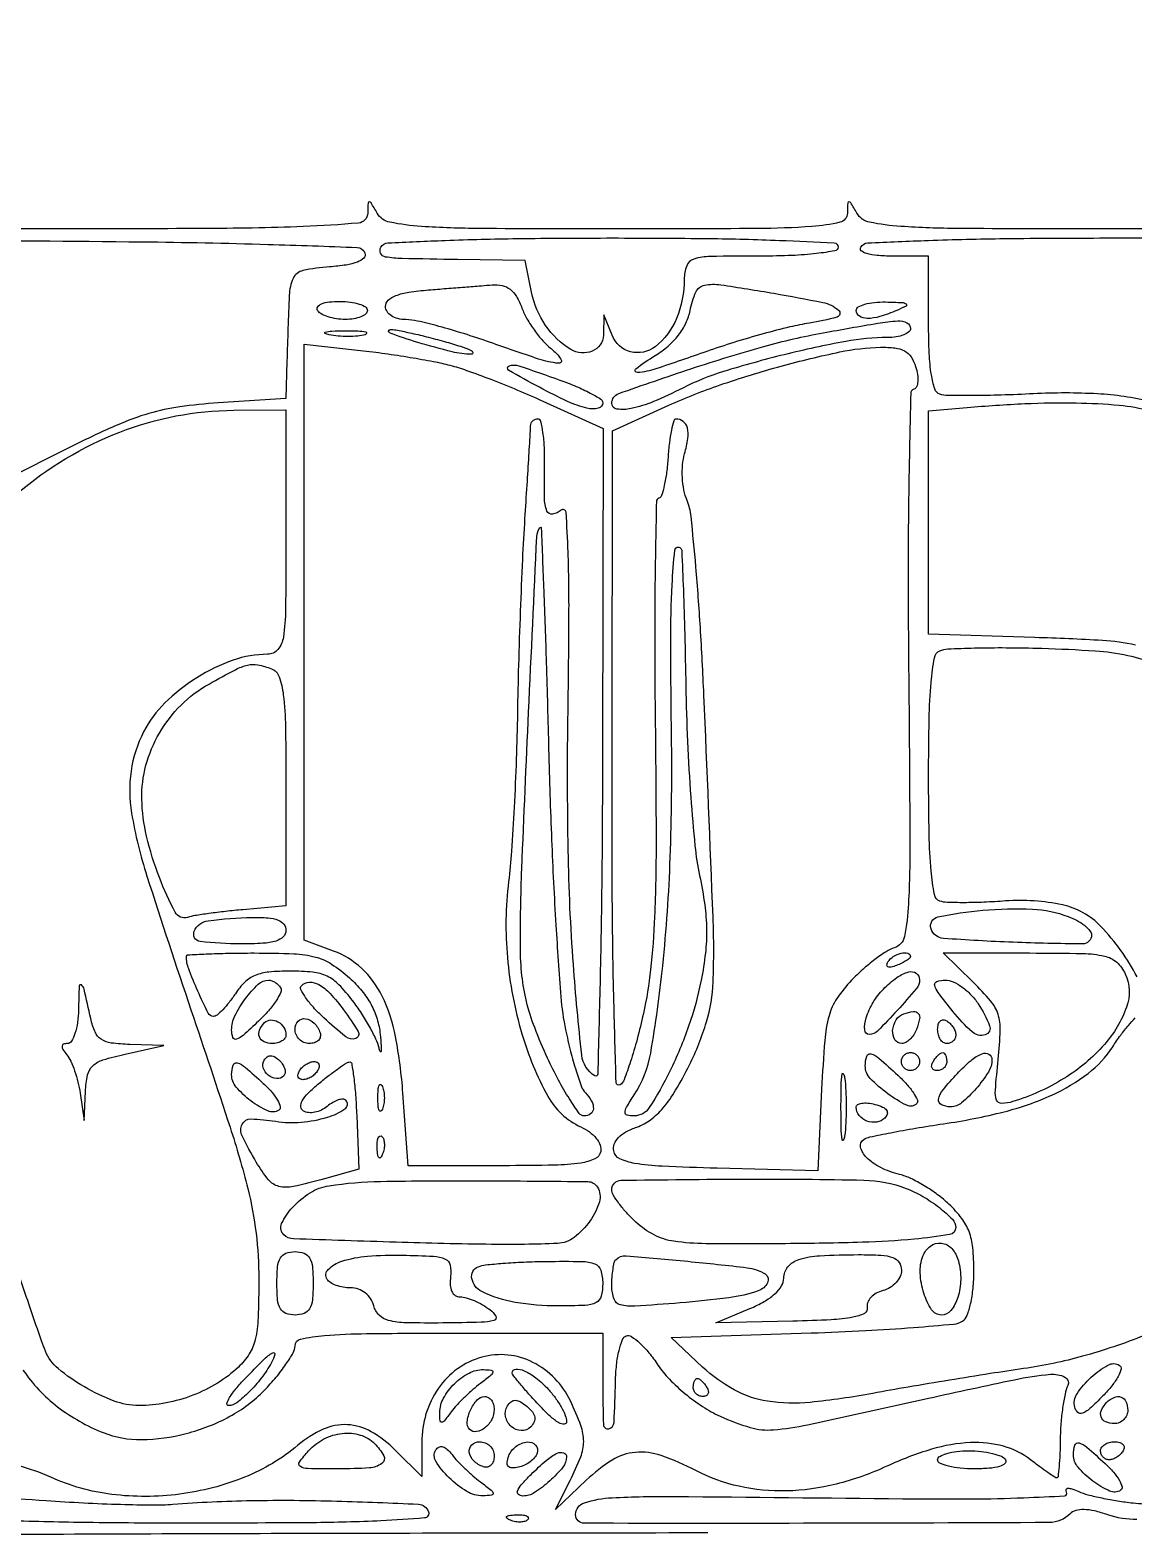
# Model space of a CAD drawing. Extents: x 24 to 1546, y 0 to 2379.
# Drawn here: x 363.7 to 485.6, y 737.5 to 903 of the extents above; entities that cross this region are included whole.
import ezdxf

# ---------------------------------------------------------------- set-up
doc = ezdxf.new("R2010")
doc.units = 0
doc.header["$MEASUREMENT"] = 0
doc.layers.get('0').update_dxf_attribs({"linetype": 'CONTINUOUS'})

msp = doc.modelspace()

# ---------------------------------------------------------------- linework, layer by layer
for points in [[(669.79548, 1002.302636, -0.00002), (669.596685, 899.530331, -0.000025), (669.388942, 796.915146, -0.198373)], [(491.443368, 881.081261, -0.00362), (481.29969, 881.005577, -0.001545), (466.272648, 881.048671, -0.01512), (459.932165, 881.278266, -0.03374), (456.484021, 881.74271, -0.213676), (455.080099, 882.75, 0.004477), (454.404826, 883.885865, 0.262137), (454.202085, 884, 0.400998), (454.065518, 883.869488, 0.006989), (454.030409, 882.75, -0.343744), (453.207264, 881.731164, -0.040144), (450.114545, 881.267489, -0.015776), (444.03709, 881.042384, -0.001368), (428.54969, 881, -0.001526), (413.368222, 881.046347, -0.014979), (406.969295, 881.277203, -0.033315), (403.488828, 881.741516, -0.214229), (402.080099, 882.75, 0.004477), (401.404826, 883.885865, 0.262137), (401.202085, 884, 0.400998), (401.065518, 883.869488, 0.006989), (401.030409, 882.75, -0.382351), (400.014671, 881.654801, -0.014052), (393.893018, 881.259273, -0.008433), (382.675051, 881.039891, -0.000672), (353, 881)], [(352.785973, 879.759623, -0.001174), (376.10417, 879.577543, -0.005015), (390.019645, 879.296615, -0.002092), (399.867785, 878.95772, -0.312238), (400.729964, 878.310583, -0.289203), (400.600577, 877.785077, -0.100488), (399.912245, 877.347717, -0.053973), (398.653131, 877.015606, -0.019544), (396.813139, 876.810583, 0.033505), (393.876672, 876.400154, 0.239795), (392.793192, 875.530138, 0.096018), (392.359116, 873.693519, 0.003393), (392.1115, 866.381507), (392, 862.263014), (384.514022, 861.782594, 0.019396), (380.262145, 861.343634, 0.035775), (376.866637, 860.608613, 0.031919), (373.364872, 859.336263, 0.012373), (368.68782, 857.151086), (360.347597, 853)], [(487.545028, 861.934384, 0.044067), (481.663026, 862.777844, 0.026473), (474.604622, 862.787833, -0.004961), (471.025982, 862.638888, -0.006825), (467.807295, 862.580862, -0.004553), (465.115041, 862.593593, -0.078485), (464.25, 862.742513, -0.236696), (463.682434, 863.317588, -0.038994), (463.306432, 864.880851, -0.029018), (463.070506, 867.230542, -0.010513), (463, 870.583333), (463, 878), (458.940983, 878, -0.019531), (457.311372, 878.063682, -0.051222), (456.16126, 878.273526, -0.106919), (455.562569, 878.597376, -0.369423), (455.5, 879, -0.247576), (456.273577, 879.455156, -0.002392), (462.981257, 879.73473, -0.006421), (471.411181, 879.937349, -0.002798), (482.608677, 880, 0.003613), (501.029504, 880.133106, 0.033628)], [(362.303279, 851.762889, -0.08412), (373.642258, 858.552547, -0.091608), (386.25, 860.963924), (392, 861), (392, 847.5, -0.002508), (391.957249, 838.976149, -0.034858), (391.712368, 835.910828, -0.135768), (391.098389, 834.533339, -0.224044), (389.967881, 834, 0.084989), (386.174558, 833.350527, 0.054994), (382.152655, 831.412593, 0.054654), (378.618695, 828.623744, 0.079973), (376.276117, 825.437003, 0.082782), (374.890289, 821.097361, 0.078302), (374.947703, 816.455004, 0.035148), (376.645888, 809.48302, 0.004413), (381.506956, 794.716156, -0.002813), (385.82169, 781.74882, -0.017186), (387.780522, 774.967932, -0.031587), (388.694022, 770.051148, -0.030145), (389, 764.980689, -0.009218), (388.920587, 760.673724, -0.047575), (388.607257, 758.312919, -0.081957), (387.941676, 756.69637, -0.066075), (386.75, 755.240926, -0.050981), (384.427731, 753.472293, -0.045313), (381.704316, 752.128252, -0.044809), (378.751076, 751.284397, -0.047226), (375.74678, 751, -0.090258), (373.009503, 751.498178, -0.041625), (369.726961, 753.056617, -0.041257), (366.834411, 755.073658, -0.124135), (365.422807, 757, -0.013463), (364.995016, 758.141839, -0.00018), (362.548768, 765.25625, -0.000515), (359.726339, 773.501965, -0.000338)], [(485.856861, 835.023588, 0.041472), (482.201468, 835.531408, 0.006137), (474.75, 835.851047), (463, 836.210655), (463, 848.54783), (463, 860.885004), (467.25, 861.267795, -0.01101), (473.640291, 861.701766, -0.015869), (479.306105, 861.781387, -0.018034), (484.045319, 861.526417, -0.043455), (487.5, 860.909655, -0.019384)], [(486.032902, 798.351506, 0.072268), (482.031805, 803.939121, 0.149125), (477.780811, 806.311466, 0.071953), (471.5, 806.747365, -0.008021), (469.110977, 806.607863, -0.010094), (466.895312, 806.558891, -0.008424), (465.045599, 806.586519, -0.075594), (464.25, 806.7335, -0.271745), (463.631941, 807.457624, -0.021331), (463.281559, 810.072397, -0.017873), (463.06111, 814.090451, -0.004767), (463, 820.5, -0.004873), (463.062125, 826.874657, -0.017563), (463.283921, 830.931839, -0.02059), (463.635563, 833.602617, -0.249521), (464.25, 834.39245, -0.094408), (465.139331, 834.602881, -0.004983), (468.070312, 834.702922, -0.007702), (471.578225, 834.733616, -0.005518), (475.5, 834.664232, -0.009279), (481.417174, 834.384247, -0.037392), (484.996034, 833.877765, -0.044367), (488.153769, 832.887065, -0.016898)], [(319.200628, 736.562078, -0.000027), (354.124278, 736.742224, -0.000689), (392.784981, 736.886244, -0.000416), (438.603755, 736.955629)], [(681.5874, 575.920734, -0.198023), (682.11066, 576.138525, -0.000014), (730.176508, 576.301627, -0.000501), (783.279498, 576.427095, -0.000302), (846.254519, 576.474781), (1010.392808, 576.5)], [(527.940893, 721.39679, 0.000034), (519.890746, 721.091255, 0.00001), (507.635762, 720.625048, 0.00001), (493.883839, 720.101334, 0.000011), (480.5, 719.591066, -0.00137)], [(486.843348, 758.735938, -0.02588), (480.011656, 756.43966, -0.032857), (473.5, 755.073394, 0.003477), (469.813446, 754.523457, 0.001909), (465.307036, 753.801518, 0.001902), (460.738589, 753.03388, 0.003041), (456.843101, 752.339651, -0.020393), (449.914979, 751.351563, -0.063728), (445.217442, 751.475605, -0.086564), (441.535291, 752.721962, -0.063384), (438.03121, 755.25371), (434.562421, 758.5), (450.03121, 759.022608, 0.004477), (456.049229, 759.279894, 0.006614), (461.323231, 759.622707, 0.003325), (465.773381, 760.000924, 0.118076), (466.75, 760.331625, 0.162823), (467.247127, 760.938368, 0.035441), (467.642908, 762.251438, 0.032469), (467.911326, 763.947155, 0.023023), (468, 765.871926, 0.024046), (467.876409, 768.440361, 0.065339), (467.467822, 770.21205, 0.074567), (466.653524, 771.681559, 0.038905), (465.25, 773.241586, 0.030994), (463.998679, 774.292182, 0.023682), (462.512049, 775.285619, 0.024183), (461.025282, 776.085116, 0.050734), (459.791018, 776.52679, -0.054688), (457.713489, 777.288755, -0.078792), (456.120512, 778.42133, -0.141683), (455.485287, 779.546406, -0.323008), (455.838633, 780.400269, -0.085551), (456.520781, 780.675015, -0.004606), (458.809206, 781.146032, -0.007088), (461.55704, 781.644929, -0.005102), (464.637191, 782.126919, 0.025287), (471.337215, 783.454301, 0.045283), (476.629368, 785.306407, 0.056311), (480.613668, 787.692857, 0.086232), (483.341053, 790.640548, -0.013697), (484.219316, 791.918939, -0.01955), (485.072507, 792.999312, -0.01589), (485.82363, 793.823063, -0.198059)], [(362.94705, 754.92405, 0.078582), (366.778567, 750.864641, 0.070773), (371.809262, 748.010137, 0.096761), (376.02571, 747.234661, 0.061486), (380.988953, 747.903009, 0.059726), (385.808995, 749.805775, 0.076335), (389.611557, 752.682531, 0.018641), (390.908873, 754.122079, 0.02288), (392.004645, 755.562162, 0.022166), (392.800788, 756.830988, 0.129732), (393, 757.585849, -0.354945), (393.616192, 758.344502, -0.030887), (396.255337, 758.729204, -0.017908), (400.89382, 758.948223, -0.002843), (410, 759), (427, 759), (427, 753.333333, 0.008435), (427.075091, 748.882539, 0.471142), (427.654776, 748.435918, 0.335442), (428.246913, 749.13982, 0.008132), (428.408676, 753.654452, -0.021859), (428.523713, 755.470413, -0.031219), (428.795882, 757.061756, -0.03192), (429.166106, 758.277388, -0.225232), (429.598582, 758.695303, -0.233344), (430.171981, 758.618427, -0.037968), (431.079871, 757.902598, -0.035099), (432.098683, 756.82436, -0.024312), (433.098582, 755.47657, 0.044571), (434.364671, 753.906912, 0.028559), (436.085782, 752.3168, 0.028049), (438.029503, 750.891637, 0.035792), (439.973321, 749.816982, 0.0375), (443.294485, 748.572505, 0.092734), (445.871898, 748.317507, 0.031641), (449.629174, 748.88377, 0.001294), (463, 751.809701, -0.002865), (472.472053, 753.851305, -0.029088), (476.452258, 754.446358, -0.137649), (478.046517, 754.150759, -0.408637), (478.380208, 753.201469, 0.058275), (478.06977, 752.26912, 0.016265), (477.805372, 750.751369, 0.016179), (477.616415, 749.001903, 0.016349), (477.541842, 747.25, -0.007551), (477.501182, 745.620445, -0.012522), (477.411749, 744.248438, -0.006143), (477.296114, 743.123357, -0.381003), (477.157729, 743, -0.147667), (476.936107, 743.066912, -0.004942), (476.169115, 743.5875, -0.008984), (475.271955, 744.23365, -0.006096), (474.272871, 745, 0.101227), (471.283198, 746.49896, 0.077095), (467.632985, 746.898777, 0.061927), (463.323677, 746.165771, 0.035179), (458.370843, 744.287292, -0.046428), (452.78963, 742.312687, -0.05615), (447.287095, 741.564849, -0.059847), (442.06, 742.071641, -0.066217), (437.289838, 743.80448, 0.036008), (433.443582, 745.470239, 0.106291), (430.601165, 745.827191, 0.118493), (428.046583, 744.972837, 0.050556), (425.180465, 742.75), (421.765715, 739.5), (423.382857, 742.70034, 0.023073), (424.559892, 745.323758, 0.092833), (424.891038, 747.041262, 0.090809), (424.58192, 748.781587, 0.021542), (423.429838, 751.506613, 0.165764), (419.28352, 755.768914, 0.187564), (413.63214, 756.334985, 0.176949), (408.842642, 752.906603, 0.150947), (407, 746.942064), (407, 743.153846), (404.076923, 746.076923, 0.066494), (401.418009, 748.109199, 0.11802), (398.785503, 748.880066, 0.119256), (396.108518, 748.372216, 0.068766), (393.318249, 746.614335, -0.079567), (387.428997, 743.07849, -0.063311), (380.246196, 741.202647, -0.062889), (372.771486, 741.177332, -0.076052), (366.024867, 743.073865, 0.044506), (362.412303, 744.339149, 0.104963)], [(486.02098, 738.408643, -0.088764), (482.783252, 738.925714, 0.025073), (481.321013, 739.354579, 0.053601), (480.155276, 739.504681, 0.073914), (479.257337, 739.390389, 0.12851), (478.613125, 739.013125, -0.197578), (476.350848, 738.069245, -0.000954), (450.811098, 737.98678, -0.000679), (424.951897, 737.987756, -0.413805), (424, 738.940983, -0.327037), (424.967155, 740.261498, -0.064538), (428.036202, 740.812384, -0.01434), (434.903346, 740.949945, -0.000561), (460.150663, 740.703208, 0.003962), (467.710975, 740.680747, 0.008664), (473.5014, 740.809783, 0.004079), (478.030595, 741.026287, 0.567731), (478.236619, 741.419939, -0.193263), (478.1883, 741.703591, -0.336545), (478.360392, 741.851039, -0.095498), (478.837711, 741.788019, -0.022974), (479.585955, 741.499843, 0.039152), (480.59522, 741.148152, 0.012616), (482.138384, 740.783882, 0.012496), (483.882049, 740.463726, 0.013692), (485.587269, 740.242153, 0.027501), (487.942018, 740.131769, 0.094865)]]:
    msp.add_lwpolyline(points, format="xyb")
for points in [[(453, 879, -0.362465), (452.651608, 878.582553, -0.015687), (450.625, 878.279412, -0.019442), (447.918912, 878.06728, -0.009838), (444.5, 878, 0.003981), (438.880255, 877.955259, 0.069419), (437.078221, 877.674537, 0.231023), (436.280546, 876.935535, 0.092634), (436, 875.434259, -0.096879), (435.156685, 871.122671, -0.131887), (432.774113, 867.979216, -0.234354), (430.08143, 867.434587, -0.236196), (428.031162, 869.25), (427.126773, 871.5), (427.063386, 869.25, -0.299293), (425.841484, 867.500903, -0.234402), (423.478056, 867.692971, -0.108839), (420.677419, 870.346346, -0.098677), (419.127485, 874.024062), (418.415151, 877.5), (410.957575, 877.615481, -0.001659), (404.825173, 877.730797, -0.03505), (403.009088, 877.8987, -0.248312), (402.459378, 878.315761, -0.252295), (402.5, 879, -0.24672), (403.266738, 879.452798, -0.00264), (409.593256, 879.733781, -0.00678), (417.546915, 879.937004, -0.002996), (428.059017, 880, -0.00283), (438.752737, 879.939476, -0.007189), (446.514754, 879.739976, -0.002701), (452.558107, 879.464967, -0.39939)], [(418.076103, 872.25, 0.040629), (418.629039, 871.070909, 0.026129), (419.446992, 869.800282, 0.026232), (420.384462, 868.633045, 0.043939), (421.301352, 867.772236, -0.077361), (422.385832, 866.608922, -0.637759), (422.112072, 866.151721, -0.054255), (419.917, 866.625481, -0.004706), (414.5, 868.483266, 0.00893), (411.655037, 869.432174, 0.010138), (408.895312, 870.237113, 0.009421), (406.530214, 870.827646, 0.05417), (405.25, 870.978908, -0.058766), (404.366897, 871.091464, -0.083542), (403.642866, 871.406896, -0.103392), (403.169414, 871.87866, -0.146314), (403, 872.445209, -0.210891), (403.296075, 873.115949, -0.093661), (404.136471, 873.634253, -0.053889), (405.57819, 874.014979, -0.017957), (407.75, 874.264961, 0.000016), (409.735398, 874.421576, 0.000015), (411.772896, 874.582429, 0.000015), (413.586863, 874.725745, 0.00005), (414.774751, 874.819752, -0.073901), (415.888781, 874.743367, -0.111821), (416.765056, 874.332214, -0.09545), (417.470573, 873.526259, -0.042885)], [(445.918087, 873.886515, -0.00868), (451.31105, 872.877574, -0.125243), (453.048967, 872.034856, -0.598946), (452.885509, 871.264853, -0.032817), (449.825182, 870.591034, 0.021464), (447.684895, 870.170458, 0.007977), (444.714272, 869.402725, 0.007888), (441.497055, 868.461429, 0.009443), (438.5, 867.470574, -0.004104), (432.87599, 865.544371, -0.060198), (430.828058, 865.126003, -0.74449), (430.664817, 865.544229, -0.028877), (432.775115, 867.004313, 0.040798), (434.216683, 868.053333, 0.050168), (435.362374, 869.258936, 0.053889), (436.180382, 870.587179, 0.06181), (436.650115, 872.000575, -0.055302), (437.293301, 874.023178, -0.24251), (438.240481, 874.783788, -0.087982), (440.037089, 874.829138, -0.004328)], [(401, 872, -0.222681), (400.820624, 871.617207, -0.076538), (400.282961, 871.29375, -0.058208), (399.49372, 871.07317, -0.039081), (398.559017, 871, -0.037634), (397.57934, 871.073842, -0.041396), (396.653525, 871.29375, -0.045439), (395.906663, 871.615492, -0.130646), (395.5, 872, -0.297719), (395.509855, 872.391769, -0.145541), (395.916013, 872.718784, -0.069343), (396.756294, 872.933656, -0.027979), (397.940983, 873, -0.031003), (399.112882, 872.927265, -0.048032), (400.101414, 872.70625, -0.061379), (400.787575, 872.384428, -0.257909)], [(459.5, 872, -0.028241), (457.629152, 871.318381, -0.073362), (456.213987, 871.10962, -0.143808), (455.34712, 871.364209, -0.255204), (455, 872, -0.271066), (455.222366, 872.380032, -0.058404), (455.954687, 872.685604, -0.045955), (457.004754, 872.884048, -0.029148), (458.25, 872.929715, -0.005351), (460.080913, 872.87051, -0.150234), (460.524829, 872.712848, -0.552992), (460.506264, 872.478284, -0.018923)], [(461, 870, -0.229131), (460.814741, 869.61696, -0.073896), (460.253241, 869.29375, -0.05629), (459.431379, 869.07308, -0.03748), (458.457842, 869, 0.046097), (453.847341, 868.574031, 0.014411), (447.055085, 867.10444, 0.01458), (440.321803, 865.233297, 0.042228), (435.842342, 863.420109, -0.018205), (432.595588, 861.920777, -0.046614), (430.126868, 861.148845, -0.088525), (428.566299, 861.096853, -0.373829), (428.002598, 861.75, -0.317236), (428.759726, 862.815371, -0.004322), (436.74188, 865.548675, -0.012129), (444.788939, 868.011597, -0.023307), (451.362227, 869.524013, -0.002236), (457.380756, 870.588586, -0.030323), (459.597247, 870.83333, -0.125349), (460.605068, 870.628983, -0.28792)], [(400.761659, 869.31292, -0.041951), (399.934218, 869.169017, -0.020826), (398.869594, 869.119272, -0.020511), (397.754739, 869.159391, -0.028254), (396.761659, 869.292739, -0.082665), (396.319562, 869.45659, -0.67161), (396.339362, 869.605813, -0.053901), (397.071102, 869.715166, -0.008901), (398.5, 869.747817, -0.009782), (399.938425, 869.726931, -0.038992), (400.814362, 869.62839, -0.417468), (400.916221, 869.476221, -0.285845)], [(409.5, 868.570128, -0.009518), (411.300191, 868.032088, -0.032066), (412.44375, 867.583836, -0.239016), (412.638133, 867.335375, -0.470527), (412.5, 867.166269, -0.062604), (410.347619, 867.423097, -0.012158), (406.567065, 868.461747, -0.015548), (403.450026, 869.506917, -0.801088), (403.5, 869.875857, -0.06871), (404.131962, 869.843061, -0.006307), (405.675, 869.527594, -0.008053), (407.512103, 869.096701, -0.006225)], [(410.118742, 865.942739, -0.021184), (411.954793, 865.377056, -0.006806), (414.628969, 864.386201, -0.006775), (417.578293, 863.201337, -0.007535), (420.39107, 861.97672), (427.044655, 858.959841), (426.975016, 822.950143, -0.002045), (426.892028, 809.175185, -0.003481), (426.695367, 797.660731, -0.000573), (426.441891, 787.598847, -0.578565), (426.120812, 787.425334, -0.230607), (424.677902, 789.706828, -0.009314), (423.754218, 799.716874, -0.014055), (423.182151, 812.341997, -0.007938), (423.162261, 827.666635, 0.002437), (423.268232, 838.586202, 0.009676), (423.170861, 845.291119, 0.008792), (422.943989, 849.696124, 0.611519), (422.407991, 849.925311, -0.132736), (421.439355, 849.481424, -0.360756), (420.832716, 849.834159, -0.084707), (420.56079, 851.306246, -0.0083), (420.571466, 854.930481, 0.015487), (420.549258, 856.873962, 0.025459), (420.396088, 858.510829, 0.023137), (420.157944, 859.745926, 0.346455), (419.83528, 860, 0.088377), (419.515757, 859.943079, 0.093876), (419.243052, 859.779688, 0.098851), (419.059154, 859.536137, 0.11024), (418.992132, 859.25, -0.012244), (418.972826, 858.698279, -0.00025), (418.806607, 855.929688, -0.000588), (418.606947, 852.694748, -0.000396), (418.371607, 849, 0.004602), (418.12337, 844.50719, 0.002239), (417.884885, 838.765625, 0.002221), (417.689975, 832.787608, 0.003206), (417.575006, 827.5, -0.005016), (417.446191, 822.42142, -0.004315), (417.21112, 817.084752, -0.004347), (416.913856, 812.245007, -0.012494), (416.594551, 808.894902, 0.052402), (416.465904, 800.488953, 0.049292), (418.069003, 792.058374, 0.053466), (420.920651, 785.184511, 0.162199), (424.579719, 781.781724, -0.051076), (425.534049, 781.223091, -0.064647), (426.273724, 780.518984, -0.076806), (426.710989, 779.768576, -0.142081), (426.775295, 779.07172, -0.242571), (426.135826, 778.258239, -0.071116), (424.563249, 777.794687, -0.031215), (421.672907, 777.556416, -0.00496), (415.986305, 777.5), (405.5, 777.5), (404.921479, 785.5, 0.028685), (404.105864, 791.76076, 0.066914), (402.61952, 796.238012, 0.090899), (400.36542, 799.29438, 0.101254), (397.25, 801.213975), (394, 802.401777), (394, 835.330055), (394, 868.258333), (400.25, 867.575105, -0.007523), (402.90811, 867.24399, -0.006237), (405.727068, 866.813766, -0.006304), (408.301106, 866.354588, -0.016843)], [(461.565308, 865.794232, -0.038295), (461.768815, 864.928116, -0.056852), (461.80045, 864.150202, -0.074234), (461.669657, 863.568404, -0.223749), (461.382696, 863.294995, 0.316746), (461.021154, 862.805665, 0.000893), (460.841048, 854.248518, 0.004549), (460.740907, 844.392474, 0.002658), (460.791153, 832.581212, -0.001058), (460.933545, 813.478448, -0.014012), (460.773638, 806.430855, -0.036369), (460.324026, 802.80623, -0.273355), (459.217221, 801.568943, 0.065483), (458.308553, 801.143256, 0.019861), (457.057426, 800.271413, 0.01952), (455.71887, 799.172586, 0.020108), (454.483785, 797.983075, 0.04421), (452.869102, 795.968355, 0.080002), (451.99485, 794.049926, 0.047545), (451.522567, 791.34588, 0.007531), (451.183887, 785.962988), (450.752341, 776.936814), (439.638142, 777.218407, -0.004666), (433.554327, 777.429377, -0.030541), (430.517154, 777.749638, -0.070487), (428.877035, 778.269348, -0.237826), (428.210915, 779.134376, -0.137532), (428.274984, 779.894294, -0.103892), (428.725195, 780.605259, -0.076619), (429.566592, 781.240011, -0.039507), (430.776778, 781.77234, 0.077228), (432.283965, 782.57544, 0.056439), (433.665498, 783.879314, 0.041957), (435.048499, 785.826048, 0.017848), (436.577835, 788.637964, 0.042852), (438.456102, 793.384744, 0.063114), (439.191993, 797.802076, 0.019661), (439.189837, 804.941559, 0.000884), (438.172849, 829.5, 0.004528), (437.783017, 836.959563, 0.006241), (437.288672, 843.650415, 0.004104), (436.759022, 849.242062, 0.073123), (436.315045, 850.990775, -0.051794), (435.967339, 852.151193, -0.034005), (435.800682, 853.537455, -0.033858), (435.823221, 854.943646, -0.048935), (436.047465, 856.165502, 0.034296), (436.405738, 857.840381, 0.097454), (436.343823, 859.027084, 0.168998), (435.883356, 859.727989, 0.1658), (435.083333, 859.998535, 0.337464), (434.840402, 859.812536, 0.016017), (434.586559, 858.749493, 0.02081), (434.364057, 857.377321, 0.012826), (434.211337, 855.748535, -0.015211), (434.049089, 854.102636, -0.02253), (433.798513, 852.674868, -0.019068), (433.504817, 851.556981, -0.239173), (433.211337, 851.251017, 0.313264), (432.924907, 850.855636, 0.000838), (432.797401, 843.812918, 0.004445), (432.736832, 835.776319, 0.002706), (432.801091, 826.279467, -0.002788), (432.887434, 813.199725, -0.010521), (432.723452, 805.008811, -0.016625), (432.28811, 799.160733, -0.027848), (431.487229, 794.297999, -0.010067), (430.799041, 791.474156, -0.014325), (430.065949, 788.997904, -0.010254), (429.363459, 786.992787, -0.166444), (428.916632, 786.448476, -0.577241), (428.477061, 786.684894, -0.001353), (428.23009, 795.631127, -0.004745), (428.056538, 806.897233, -0.001914), (428.024464, 822.279683), (428.087942, 858.701512), (434.293971, 861.515194, -0.023974), (439.973045, 863.768492, -0.015561), (446.725158, 865.847275, -0.015253), (453.183173, 867.40742, -0.045885), (457.682612, 867.926384, -0.034537), (459.277685, 867.853086, -0.097108), (460.33734, 867.515312, -0.120822), (461.055801, 866.855777, -0.070196)], [(422.25, 864.307402, -0.014011), (424.070216, 863.596847, -0.021277), (425.604688, 862.869296, -0.017069), (426.779832, 862.197345, -0.259936), (427, 861.802456, -0.351369), (426.505394, 861.185524, -0.114783), (425.255131, 861.19721, -0.049117), (423.118479, 861.943585, -0.01435), (420, 863.5, -0.008201), (416.603232, 865.391207, -0.638374), (416.645705, 865.862138, -0.168928), (417.745691, 865.872958, -0.004824)], [(422.89628, 792.5, 0.010575), (423.448102, 790.132855, 0.013596), (424.060053, 787.983438, 0.011425), (424.656234, 786.228039, 0.105036), (425.080912, 785.55, -0.063564), (425.765285, 784.634461, -0.142767), (425.962339, 783.797883, -0.22649), (425.653234, 783.229032, -0.158196), (424.947461, 783, -0.241901), (424.400492, 783.281072, -0.014306), (423.326538, 784.875318, -0.018991), (422.128537, 786.937761, -0.012643), (420.907459, 789.384061, -0.018098), (419.478401, 792.750065, -0.031187), (418.570521, 795.654613, -0.033622), (418.073769, 798.490966, -0.025775), (417.901918, 801.634061, -0.010722), (418.061632, 810.331527, -0.001643), (418.807331, 827.6264, -0.000212), (419.71502, 847.007466, -0.141758), (420.053726, 848, -0.717807), (420.202713, 847.956373, -0.00037), (420.481037, 841.009375, -0.002334), (420.756747, 833.052326, -0.001358), (421.017147, 823.5, 0.004087), (421.344769, 813.488234, 0.004914), (421.822248, 804.08125, 0.004227), (422.368835, 796.171982, 0.032618)], [(436.173768, 830.509485, 0.007044), (436.361322, 824.3628, 0.007), (436.722187, 818.210797, 0.006889), (437.186966, 812.842763, 0.026995), (437.697353, 809.55744, -0.017692), (438.259949, 806.332576, -0.030582), (438.467097, 803.619082, -0.031907), (438.338434, 800.981585, -0.021442), (437.871287, 798, -0.033819), (436.487145, 792.917843, -0.031356), (434.402305, 787.934125, -0.0273), (432.13849, 783.919877, -0.256067), (430.460101, 783, -0.059146), (429.693075, 783.091051, -0.348622), (429.460379, 783.388661, -0.133879), (429.619704, 783.956666, -0.010098), (430.477065, 785.324652, 0.102931), (432.296532, 789.948334, 0.016567), (433.623194, 799.597824, 0.017093), (434.454393, 811.570189, 0.012216), (434.598122, 825, -0.002991), (434.517518, 835.404964, -0.012407), (434.66229, 841.684914, -0.016048), (434.969909, 845.524107, -0.628395), (435.591626, 845.741708, -0.188328), (435.732222, 845.42095, -0.000652), (435.901897, 841.127975, -0.00336), (436.055694, 836.243913, -0.002086)], [(390.418213, 832.393011, -0.222128), (391.252573, 831.52777, -0.053201), (391.707239, 829.529957, -0.02538), (391.944136, 825.984651, -0.003993), (392, 818.989525), (392, 806.193027), (387.25, 805.781117, 0.005981), (385.330822, 805.591537, 0.006743), (383.492203, 805.362541, 0.006219), (381.935043, 805.127462, 0.036124), (381.127714, 804.934604, -0.363347), (379.763092, 805.496054, -0.028683), (378.018424, 809.339799, -0.034059), (376.602093, 813.907914, -0.052764), (376.079058, 818, -0.07137), (376.533159, 821.740761, -0.066317), (378.022361, 825.305305, -0.065619), (380.411324, 828.388335, -0.067198), (383.5, 830.71848, -0.006958), (386.407634, 832.300181, -0.061782), (387.769603, 832.81421, -0.109774), (388.897629, 832.835428, -0.04166)], [(392, 803.5, -0.200296), (391.704941, 802.79299, -0.122766), (390.916667, 802.325, -0.058865), (389.460489, 802.069243, -0.014068), (387, 802, -0.030679), (382.515279, 802.275429, -0.499337), (381.868768, 803.39966, -0.266227), (383.415235, 804.565715, -0.026163), (388.25, 804.921053, -0.021808), (390.016115, 804.881203, -0.07415), (391.138158, 804.637119, -0.135856), (391.764467, 804.178272, -0.168686)], [(478.4349, 805.024751, -0.033852), (479.416779, 804.573252, -0.043259), (480.246502, 804.023524, -0.049327), (480.825768, 803.461623, -0.177334), (481, 802.985818, -0.41576), (480.017286, 802.008277, -0.008434), (472.327866, 802.178602, -0.008775), (464.634589, 802.614231, -0.303032), (463.271415, 803.677857, -0.448934), (464.029681, 804.9894, -0.028526), (468.975717, 805.714819, -0.032907), (474.476043, 805.84026, -0.080255)], [(399.018953, 798.25, -0.037241), (400.384329, 796.821222, -0.04786), (401.398884, 795.314497, -0.050476), (402.068899, 793.712384, -0.049688), (402.408789, 792, -0.005956), (402.515281, 790.746274, -0.039041), (402.511992, 790.115625, -0.766305), (402.423287, 790.099499, -0.053729), (402.283613, 790.5, 0.052988), (401.940924, 791.487302, 0.017087), (401.2328, 792.867188, 0.016826), (400.334633, 794.358945, 0.018103), (399.358662, 795.75, 0.031256), (397.853312, 797.499612, 0.089453), (396.551939, 798.427453, 0.084509), (394.965096, 798.870608, 0.025934), (392.472162, 799, 0.023037), (390.106138, 798.890928, 0.074864), (388.585564, 798.516267, 0.095944), (387.454338, 797.771343, 0.054333), (386.408043, 796.5, -0.02046), (385.723204, 795.542651, -0.027094), (385.019931, 794.734375, -0.026598), (384.384173, 794.145192, -0.175316), (383.982815, 794, -0.284471), (383.410376, 794.354361, -0.010128), (382.254677, 796.796897, -0.016474), (381.25287, 799.242816, -0.089184), (381, 800.649223, -0.398082), (381.134484, 800.791371, -0.002139), (383.198491, 800.896959, -0.007316), (385.614451, 800.974787, -0.004393), (388.484223, 801, -0.010164), (392.875317, 800.910728, -0.053724), (395.252994, 800.556242, -0.080206), (397.042056, 799.76712, -0.039559)], [(461, 800.606989, -0.2252), (460.911231, 800.419896, -0.029412), (460.544118, 800.154486, -0.029555), (460.042538, 799.875192, -0.020646), (459.448062, 799.618443, -0.036408), (458.868281, 799.443138, -0.155351), (458.512472, 799.474315, -0.32948), (458.393111, 799.674071, -0.1144), (458.507079, 800.011454, -0.115814), (459.098109, 800.603931, -0.080554), (459.973761, 800.969265, -0.115534), (460.708846, 800.972535, -0.349578)], [(484.733312, 798.685971, -0.196755), (484.87611, 795.024349, -0.093323), (482.423559, 790.892457, -0.074745), (477.956221, 787.131188, -0.062989), (472.317509, 784.580724, -0.065555), (471.068528, 784.368846, -0.328451), (470.516575, 784.744501, -0.104752), (470.374524, 785.832956, -0.005969), (470.683465, 789.222013, 0.016403), (470.911692, 792.475073, 0.087559), (470.668738, 794.231745, 0.098171), (469.849589, 795.703714, 0.023291), (467.926118, 797.767974), (464.620324, 801), (474.149647, 801, -0.004732), (480.036769, 800.944287, -0.049121), (482.439717, 800.661631, -0.128392), (483.776432, 799.981549, -0.104691)], [(391.405425, 797.153025, -0.254748), (391.432675, 796.655267, -0.035163), (390.904314, 795.720565, -0.033246), (390.062113, 794.61559, -0.022276), (388.964442, 793.465934, -0.008097), (387.27477, 791.898802, -0.103311), (386.530875, 791.467223, -0.408203), (386.142047, 791.657599, -0.0853), (386, 792.484168, -0.114155), (386.364288, 794.058962, -0.046054), (387.518348, 795.955319, -0.045), (388.933644, 797.541015, -0.190293), (390.095971, 798, -0.090667), (390.435261, 797.937965, -0.053163), (390.804846, 797.751201, -0.050846), (391.146893, 797.477005, -0.060042)], [(462, 798.045455, -0.176032), (461.635845, 797.043165, -0.011325), (459.55344, 794.667152, -0.01065), (457.359119, 792.374958, -0.199045), (456.454545, 792, -0.399761), (455.93627, 792.493188, -0.087566), (456.105174, 793.836394, -0.059675), (456.865493, 795.543611, -0.06188), (458, 797, -0.037581), (459.503339, 798.292873, -0.095161), (460.79861, 798.91122, -0.220348), (461.627451, 798.762006, -0.244428)], [(468.478088, 795.393098, -0.051812), (469.735809, 792.956513, -0.435627), (469.256766, 791.961505, -0.264613), (467.797339, 792.283175, -0.040777), (465.685225, 794.527857, -0.006647), (464.060378, 796.62068, -0.102542), (463.671962, 797.440371, -0.394773), (463.906661, 797.856202, -0.076391), (464.842358, 798, -0.107046), (465.703992, 797.813393, -0.048914), (466.705498, 797.234223, -0.045353), (467.681875, 796.390399, -0.046887)], [(369.078947, 794.75, -0.028308), (368.96716, 793.313252, -0.043976), (368.693473, 792.101562, -0.054332), (368.315401, 791.251754, -0.266997), (367.877555, 791, 0.086694), (367.436711, 790.922984, 0.296839), (367.269401, 790.701882, 0.162115), (367.364627, 790.330132, 0.029732), (367.78907, 789.75, -0.066271), (368.216977, 789.065564, -0.023215), (368.648158, 787.985937, -0.022578), (369.017725, 786.740239, -0.024522), (369.261683, 785.5), (369.700336, 782.5), (369.850168, 785.691151, -0.041007), (370.087648, 787.523506, -0.152314), (370.652519, 788.525914, -0.115318), (371.785383, 789.183168, -0.018948), (374.25, 789.834059), (378.5, 790.785816), (374.769052, 790.892908, -0.02455), (372.702635, 791.05397, -0.114393), (371.589319, 791.466265, -0.14534), (370.91195, 792.271003, -0.048521), (370.431581, 793.75, 0.002491), (369.695266, 797.011134, 0.178649), (369.397038, 797.46572, 0.601707), (369.15933, 797.351852, 0.004918)], [(398.372186, 794.703314, -0.02518), (399.969908, 792.322106, -0.463793), (399.711822, 791.563436, -0.268505), (398.610268, 791.730224, -0.019116), (396.172342, 793.839009, -0.020479), (395.03036, 794.996891, -0.033396), (394.17309, 796.077256, -0.036639), (393.652329, 796.964523, -0.321128), (393.722594, 797.389261, -0.18953), (394.597967, 797.770539, -0.140924), (395.630943, 797.513547, -0.076589), (396.871142, 796.517355, -0.024973)], [(461.654923, 792.543128, -0.054099), (461.351788, 791.952958, -0.05711), (460.933745, 791.453294, -0.063811), (460.469674, 791.113108, -0.126954), (460.031385, 791, -0.26035), (459.280562, 791.419379, -0.155887), (459.028139, 792.438817, -0.123561), (459.402402, 793.597483, -0.168946), (460.25, 794.279762, -0.050934), (461.311892, 794.541025, -0.263363), (461.853696, 794.327402, -0.225893), (462.001093, 793.714131, -0.039508)], [(392, 791.940983, -0.156819), (391.8846, 791.582093, -0.097386), (391.559375, 791.276414, -0.079459), (391.073598, 791.070066, -0.06085), (390.5, 791, -0.103624), (389.575357, 791.193711, -0.202875), (389.067517, 791.730754, -0.1934), (389.086489, 792.491235, -0.094876), (389.63948, 793.306147, -0.191124), (390.316568, 793.598585, -0.139481), (391.119339, 793.396031, -0.123736), (391.764316, 792.769921, -0.139398)], [(395.770833, 792.1875, -0.134046), (395.795817, 791.735738, -0.144529), (395.585286, 791.348828, -0.119977), (395.158616, 791.089234, -0.077096), (394.583333, 791, -0.099038), (393.979073, 791.120875, -0.097945), (393.465104, 791.465104, -0.097945), (393.120875, 791.979073, -0.099038), (393, 792.583333, -0.190724), (393.346973, 793.459866, -0.244413), (394.153639, 793.742973, -0.165501), (395.122932, 793.250696, -0.113253)], [(466, 791.940983, -0.105429), (465.923444, 791.581949, -0.099231), (465.70625, 791.276414, -0.096318), (465.381732, 791.071618, -0.092995), (465, 791, -0.153634), (464.618621, 791.120018, -0.097988), (464.29375, 791.457961, -0.080552), (464.074545, 791.962904, -0.062283), (464, 792.559017, -0.066118), (464.073267, 793.110654, -0.138808), (464.29375, 793.478525, -0.191142), (464.620352, 793.607943, -0.139169), (465, 793.5, -0.06081), (465.382515, 793.193797, -0.051032), (465.70625, 792.7871, -0.053229), (465.926698, 792.346558, -0.089642)], [(391.749864, 787.416531, -0.222509), (390.958406, 787.129854, -0.14837), (390.049532, 787.498109, -0.146836), (389.492512, 788.312904, -0.218805), (389.596556, 789.156231, -0.094625), (389.940704, 789.531428, -0.169261), (390.335356, 789.655459, -0.136091), (390.785686, 789.515485, -0.053431), (391.296201, 789.103799, -0.055675), (391.659942, 788.648583, -0.075207), (391.871032, 788.166597, -0.09457), (391.903147, 787.733892, -0.169316)], [(459.605215, 787.49007, -0.0226), (460.59803, 786.482849, -0.036685), (461.334174, 785.533683, -0.042499), (461.76223, 784.752699, -0.309838), (461.687945, 784.354612, -0.321285), (460.591293, 784.173511, -0.043619), (458.483014, 785.452386, -0.043826), (456.552753, 787.145473, -0.193141), (456, 788.523053, -0.073842), (456.159863, 789.599609, -0.409597), (456.624576, 789.852552, -0.109684), (457.509911, 789.371711, -0.007843)], [(462, 789, -0.099038), (461.923658, 788.618362, -0.097945), (461.70625, 788.29375, -0.097945), (461.381638, 788.076342, -0.099038), (461, 788, -0.099038), (460.618362, 788.076342, -0.097945), (460.29375, 788.29375, -0.097945), (460.076342, 788.618362, -0.099038), (460, 789, -0.099038), (460.076342, 789.381638, -0.097945), (460.29375, 789.70625, -0.097945), (460.618362, 789.923658, -0.099038), (461, 790, -0.099038), (461.381638, 789.923658, -0.097945), (461.70625, 789.70625, -0.097945), (461.923658, 789.381638, -0.099038)], [(465, 789, -0.105053), (464.918938, 788.618444, -0.099167), (464.688914, 788.29375, -0.09642), (464.345238, 788.076123, -0.093332), (463.940983, 788, -0.108972), (463.586039, 788.078288, -0.182303), (463.3746, 788.29375, -0.161196), (463.343488, 788.6179, -0.082592), (463.5, 789, -0.029505), (463.768994, 789.382774, -0.035638), (464.066025, 789.70625, -0.038439), (464.34829, 789.934461, -0.151918), (464.559017, 790, -0.210953), (464.727648, 789.92554, -0.081139), (464.870461, 789.70625, -0.061769), (464.967655, 789.382849, -0.042167)], [(470, 789.222506, -0.141143), (469.602178, 787.841292, -0.039158), (468.24349, 786.013163, -0.038158), (466.642126, 784.438164, -0.17702), (465.443296, 784, -0.110643), (464.40762, 784.232022, -0.344152), (464.106213, 784.829662, -0.122244), (464.603357, 785.888168, -0.017957), (466.174314, 787.685549, -0.027224), (467.687635, 789.13016, -0.081612), (468.906254, 789.868736, -0.227277), (469.65016, 789.820351, -0.271083)], [(389.497877, 786.589547, -0.026925), (390.431455, 785.625901, -0.047652), (391.074389, 784.726236, -0.068303), (391.366252, 784.013882, -0.328529), (391.212367, 783.63125, -0.249528), (389.993943, 783.552547, -0.055286), (388.134073, 784.654867, -0.054795), (386.504486, 786.188167, -0.178447), (386, 787.556704, -0.074616), (386.157893, 788.608847, -0.405991), (386.615893, 788.859983, -0.111572), (387.484004, 788.39473, -0.008301)], [(399.813676, 783.053701), (400.048508, 777.107402), (396.274254, 776.059278, -0.013276), (392.802159, 775.193656, -0.114798), (391.218026, 775.210793, -0.165388), (390.072612, 775.940485, -0.035565), (388.715608, 777.904292, -0.020887), (387.168173, 780.792921, -0.227786), (387.165478, 782.076222, -0.2972), (388.131488, 782.664766, -0.032008), (390.866745, 782.405318, 0.061276), (393.666558, 782.304021, 0.05121), (396.590246, 782.86196, 0.075936), (398.518863, 783.775761, 0.471433), (398.609812, 784.723521, 0.208597), (398.287667, 784.849992, 0.069761), (397.778411, 784.759168, 0.055283), (397.175908, 784.485585, 0.039027), (396.567971, 784.056411, -0.062123), (395.916017, 783.639781, -0.062787), (395.184008, 783.397897, -0.069014), (394.48606, 783.358824, -0.118472), (393.935413, 783.539917, -0.239799), (393.648407, 784.011721, -0.147512), (393.791588, 784.660818, -0.07117), (394.445655, 785.517427, -0.02275), (395.641608, 786.590044, -0.007889), (396.775859, 787.488316, -0.011049), (397.818803, 788.251842, -0.00758), (398.707495, 788.852916, -0.128946), (399.039422, 788.964037, -0.386664), (399.262474, 788.786835, -0.00782), (399.489371, 787.24271, -0.014179), (399.684845, 785.331106, -0.008519)], [(395.5, 788, -0.064269), (395.189439, 787.617474, -0.051777), (394.769763, 787.29375, -0.053414), (394.310186, 787.073533, -0.085235), (393.881966, 787, -0.117858), (393.550471, 787.079239, -0.186277), (393.357263, 787.29375, -0.154201), (393.338175, 787.617617, -0.076764), (393.5, 788, -0.064269), (393.810561, 788.382526, -0.051777), (394.230237, 788.70625, -0.053414), (394.689814, 788.926467, -0.085235), (395.118034, 789, -0.117858), (395.449529, 788.920761, -0.186277), (395.642737, 788.70625, -0.154201), (395.661825, 788.382383, -0.076764)], [(402.662281, 783.75, -0.174857), (402.474999, 783.540618, -0.447206), (402.306058, 783.601562, -0.078554), (402.189089, 784.10856, -0.017491), (402.157895, 785, -0.017491), (402.189089, 785.89144, -0.078554), (402.306058, 786.398438, -0.447206), (402.474999, 786.459382, -0.174857), (402.662281, 786.25, -0.057986), (402.818615, 785.679992, -0.037979), (402.87034, 785, -0.037979), (402.818615, 784.320008, -0.057986)], [(453.723396, 780.75, -0.108536), (453.576315, 780.333801, -0.707215), (453.43855, 780.364062, -0.025693), (453.344207, 781.670434, -0.005179), (453.320074, 784, -0.005179), (453.344207, 786.329566, -0.025693), (453.43855, 787.635938, -0.707215), (453.576315, 787.666199, -0.108536), (453.723396, 787.25, -0.019375), (453.849065, 785.770235, -0.011494), (453.889766, 784, -0.011494), (453.849065, 782.229765, -0.019375)], [(458.153219, 782.753219, -0.16292), (457.265347, 782.310671, -0.127282), (456.188446, 782.433762, -0.130195), (455.323678, 783.058918, -0.173181), (455, 783.965397, -0.26492), (455.160176, 784.246491, -0.097147), (455.606913, 784.405136, -0.064051), (456.274254, 784.418229, -0.036884), (457.066087, 784.272467, -0.038927), (457.910065, 783.979991, -0.13539), (458.354547, 783.62015, -0.231639), (458.423687, 783.207103, -0.12464)], [(402.683114, 778.8125, -0.054073), (402.461564, 778.395823, -0.470617), (402.279315, 778.37858, -0.168741), (402.137993, 778.670344, -0.018894), (402.078947, 779.416667, -0.028489), (402.089945, 780.112848, -0.077125), (402.200665, 780.592839, -0.208169), (402.385309, 780.77538, -0.296942), (402.604167, 780.729167, -0.126455), (402.797407, 780.402231, -0.060344), (402.876576, 779.916927, -0.05415), (402.839148, 779.359369, -0.051402)], [(426.413187, 775.140466, -0.216169), (426.622934, 773.508029, -0.079729), (425.574301, 771.376089, -0.075786), (423.834931, 769.573405, -0.153569), (422, 768.909356, -0.013832), (414.725521, 768.801597, -0.004713), (404.163386, 769.036904, -0.000991), (392.81851, 769.419154, -0.184753), (391.759271, 769.868303, -0.317218), (391.523453, 771.094433, -0.080486), (392.707545, 772.882279, -0.066995), (394.681446, 774.516085, -0.102117), (396.760918, 775.284799, -0.033257), (402.462255, 775.765235, -0.005612), (413.406549, 775.834795, -0.001457), (425.347933, 775.741874, -0.257081)], [(460.510211, 774.996118, -0.04186), (462.366153, 774.106469, -0.03392), (464.190906, 772.862158, -0.031383), (465.63288, 771.574207, -0.197254), (466, 770.679837, -0.368377), (465.323029, 769.885671, -0.015941), (461.411621, 769.385796, -0.016737), (455.68703, 769.031796, -0.005406), (447.191918, 768.8833, -0.003124), (438.387556, 768.87961, -0.034263), (434.8638, 769.142011, -0.083952), (432.682762, 769.841479, -0.067491), (430.664351, 771.260104, -0.021096), (429.644328, 772.288725, -0.025628), (428.782653, 773.337506, -0.025569), (428.161522, 774.274477, -0.134368), (428, 774.864671, -0.409882), (429.008751, 775.888474, -0.002692), (442.831341, 776.01878, -0.006383), (455.843371, 775.905285, -0.085667)], [(466.289749, 767, -0.066626), (466.544684, 764.93311, -0.073739), (466.228989, 762.94587, -0.093294), (465.459976, 761.506912, -0.227282), (464.402421, 761, -0.254582), (463.330943, 761.583368, -0.067404), (462.473453, 763.409316, -0.062358), (462.068692, 765.635083, -0.105827), (462.360768, 767.497764, -0.140302), (463.205531, 768.620158, -0.195651), (464.40649, 768.940155, -0.179368), (465.569483, 768.333239, -0.120346)], [(395, 764.5, -0.022514), (394.917816, 762.67572, -0.10769), (394.607143, 761.6875, -0.177212), (394.002462, 761.177287, -0.087745), (393, 761, -0.087745), (391.997538, 761.177287, -0.177212), (391.392857, 761.6875, -0.10769), (391.082184, 762.67572, -0.022514), (391, 764.5, -0.022514), (391.082184, 766.32428, -0.10769), (391.392857, 767.3125, -0.177212), (391.997538, 767.822713, -0.087745), (393, 768, -0.087745), (394.002462, 767.822713, -0.177212), (394.607143, 767.3125, -0.10769), (394.917816, 766.32428, -0.022514)], [(410.187142, 765.25, 0.047727), (410.147079, 764.314102, 0.097118), (410.325788, 763.603048, 0.136877), (410.705141, 763.163411, 0.147764), (411.246012, 763, -0.072976), (411.906144, 762.903137, -0.02803), (412.780046, 762.586679, -0.027032), (413.704528, 762.131486, -0.029957), (414.541998, 761.592949, -0.112855), (415.174324, 760.864189, -0.478281), (414.979412, 760.406166, -0.062868), (413.568257, 760.191961, -0.003928), (409.342893, 760.119205, -0.007491), (405.256427, 760.142167, -0.056066), (403.33837, 760.398032, -0.135906), (402.30069, 760.985008, -0.133299), (401.703385, 762.026256, 0.083489), (401.351361, 762.809544, 0.080997), (400.759537, 763.444057, 0.081082), (399.997409, 763.857192, 0.083929), (399.152637, 764, -0.04219), (398.331298, 764.069428, -0.044021), (397.545309, 764.275696, -0.048174), (396.904312, 764.578172, -0.120591), (396.537985, 764.93854, -0.350243), (396.670991, 766.039681, -0.117167), (398.15781, 766.938089, -0.05783), (401.006116, 767.499874, -0.024882), (404.882803, 767.614072, -0.008009), (408.300535, 767.489875, -0.091988), (409.603031, 767.176924, -0.240429), (410.143357, 766.50825, -0.08669)], [(427, 764.5, -0.062728), (426.821301, 763.081205, -0.216483), (426.254705, 762.376188, -0.106749), (425.052837, 762.063214, -0.010514), (422.047053, 762, -0.0417), (417.340228, 762.393236, -0.072979), (413.625817, 763.592916, -0.236005), (412.534634, 765.030784, -0.357372), (413.25, 766.337719, -0.069111), (414.055174, 766.53948, -0.007476), (415.96875, 766.717133, -0.009061), (418.265232, 766.853935, -0.007187), (420.75, 766.921053, -0.006659), (424.71084, 766.918331, -0.089126), (426.132895, 766.642205, -0.230074), (426.784647, 765.941123, -0.074305)], [(444.93409, 765.540735, -0.388149), (445.208883, 764.573195, -0.197128), (444.176133, 763.671486, -0.04942), (440.927829, 762.911819, -0.012591), (435.543698, 762.34006, -0.004185), (430.538629, 761.977833, -0.076508), (428.952403, 762.119131, -0.253605), (428.243023, 762.764651, -0.084137), (428, 764.198629, -0.016747), (428.03276, 765.176436, -0.021342), (428.131491, 766.073171, -0.019893), (428.273133, 766.801347, -0.139265), (428.447628, 767.114295, -0.21987), (429.584559, 767.53259, -0.003713), (436.401735, 766.932965, -0.005922), (442.968726, 766.227588, -0.109112)], [(460, 765.958654, -0.107825), (459.847451, 765.259486, -0.07584), (459.404068, 764.584257, -0.071278), (458.746624, 764.03491, -0.074631), (457.971296, 763.702745, 0.062787), (457.216448, 763.400209, 0.077917), (456.620393, 762.935583, 0.092913), (456.270114, 762.386525, 0.148123), (456.221296, 761.836113, -0.33867), (455.906445, 761.180051, -0.0722), (454.627076, 760.747392, -0.033367), (452.232321, 760.470173, -0.006943), (448, 760.323453), (439.5, 760.146906), (443.25, 761.709149, 0.030583), (444.826603, 762.482201, 0.053193), (446.008472, 763.331872, 0.068943), (446.751543, 764.207781, 0.142417), (447, 765.062372, -0.174081), (447.454881, 766.329298, -0.144808), (448.64793, 767.134632, -0.063735), (450.963581, 767.553263, -0.012154), (455.25, 767.670082, -0.013775), (457.736458, 767.608881, -0.073548), (459.063773, 767.341217, -0.160737), (459.742681, 766.809325, -0.147935)], [(390.406913, 755.75, -0.033981), (389.273457, 754.039344, -0.033058), (387.909067, 752.481203, -0.032526), (386.578304, 751.312914, -0.165344), (385.657921, 751, -0.499848), (385.485003, 751.23044, -0.06694), (385.773289, 751.88125, -0.036442), (386.468305, 752.847573, -0.016904), (387.5, 754, -0.006981), (389.517308, 756.047605, -0.059317), (390.53509, 756.838154, -0.668236), (390.772079, 756.663073, -0.068501)], [(413.5, 753.446539, 0.019519), (412.642948, 752.754496, 0.013236), (411.720312, 751.903922, 0.013351), (410.871652, 751.03368, 0.025868), (410.25, 750.287213, -0.007251), (409.47752, 749.286101, -0.218192), (409.200619, 749.145637, -0.407503), (409.029423, 749.300118, -0.015691), (409, 750.237442, -0.126761), (409.409733, 751.827633, -0.072762), (410.614742, 753.413985, -0.072761), (412.223699, 754.588677, -0.126752), (413.821429, 754.968197, -0.030303), (414.681184, 754.899674, -0.43429), (414.839043, 754.674414, -0.173294), (414.613451, 754.307582, -0.009004)], [(420.961045, 752.811439, -0.029122), (421.741375, 751.86942, -0.029739), (422.401057, 750.849466, -0.031148), (422.863074, 749.898775, -0.097834), (423, 749.205683, -0.409353), (422.736485, 748.937751, -0.139813), (422.154259, 749.093385, -0.051579), (421.201771, 749.805657, -0.018571), (420, 751, -0.005715), (418.850327, 752.25928, -0.008637), (417.88125, 753.383939, -0.004209), (417.089228, 754.352351, -0.170915), (417, 754.605755, -0.395833), (417.387479, 755.018514, -0.122735), (418.306488, 754.850247, -0.061349), (419.623268, 754.046755, -0.037604)], [(482.252914, 752.063091, -0.012746), (480.804936, 750.655922, -0.092016), (479.985708, 750.139906, -0.290844), (479.475592, 750.236682, -0.148981), (479.138121, 750.824105, -0.205868), (479.407895, 752.303296, -0.059175), (480.948788, 754.115458, -0.060633), (482.812021, 755.464842, -0.271182), (484.107078, 755.433822, -0.33413), (484.265483, 755.028173, -0.057628), (483.933152, 754.214543, -0.04303), (483.243748, 753.182469, -0.024826)], [(438.5, 753, -0.082592), (438.656512, 752.6179, -0.161196), (438.6254, 752.29375, -0.182303), (438.413961, 752.078288, -0.108972), (438.059017, 752, -0.093332), (437.654762, 752.076123, -0.09642), (437.311086, 752.29375, -0.099167), (437.081062, 752.618444, -0.105053), (437, 753, -0.042167), (437.032345, 753.382849, -0.061769), (437.129539, 753.70625, -0.081139), (437.272352, 753.92554, -0.210953), (437.440983, 754, -0.151918), (437.65171, 753.934461, -0.038439), (437.933975, 753.70625, -0.035638), (438.231006, 753.382774, -0.029505)], [(415, 750.559017, -0.119467), (414.733481, 749.459491, -0.102648), (413.983357, 748.532249, -0.130219), (413.067091, 748.115307, -0.242984), (412.30993, 748.356736, -0.230479), (412.019605, 749.197884, -0.076784), (412.381846, 750.486858, -0.075769), (413.122972, 751.621817, -0.213422), (413.968615, 752, -0.138501), (414.361922, 751.888923, -0.100101), (414.697031, 751.576711, -0.085761), (414.922668, 751.109745, -0.069866)], [(419.042382, 748.642382, -0.209743), (417.994999, 748.233843, -0.175071), (416.880583, 748.689607, -0.162562), (416.26119, 749.787515, -0.188412), (416.47616, 750.961426, -0.087186), (416.888736, 751.424766, -0.177337), (417.3455, 751.575288, -0.128354), (417.899749, 751.411096, -0.037369), (418.631409, 750.89094, -0.049888), (419.229301, 750.284595, -0.125124), (419.486198, 749.724047, -0.153701), (419.41875, 749.183961, -0.089272)], [(485, 750.5, -0.099038), (484.885486, 749.927543, -0.097945), (484.559375, 749.440625, -0.097945), (484.072457, 749.114514, -0.099038), (483.5, 749, -0.103678), (482.569797, 749.19498, -0.206496), (482.066255, 749.735179, -0.193059), (482.095775, 750.503522, -0.091649), (482.666667, 751.333333, -0.091649), (483.496478, 751.904225, -0.193059), (484.264821, 751.933745, -0.206496), (484.80502, 751.430203, -0.103678)], [(401.8, 746.8, -0.075986), (402.799933, 745.439221, -0.375484), (402.594816, 744.587601, -0.139582), (401.220544, 744.103508, -0.015329), (397.845012, 744, -0.004167), (394.401138, 744.028704, -0.131299), (393.592738, 744.259216, -0.438287), (393.49093, 744.746963, -0.028808), (394.5, 746, -0.089638), (396.197739, 747.30795, -0.092382), (398.228203, 747.92138, -0.099666), (400.215335, 747.743011, -0.124944)], [(415, 745.416667, -0.077096), (414.910766, 744.841384, -0.119977), (414.651172, 744.414714, -0.144529), (414.264262, 744.204183, -0.134046), (413.8125, 744.229167, -0.113253), (412.749304, 744.877068, -0.165501), (412.257027, 745.846361, -0.244413), (412.540134, 746.653027, -0.190724), (413.416667, 747, -0.099038), (414.020927, 746.879125, -0.097945), (414.534896, 746.534896, -0.097945), (414.879125, 746.020927, -0.099038)], [(419.750467, 745.75, -0.094989), (419.469005, 745.247785, -0.055843), (418.967836, 744.772409, -0.053079), (418.337846, 744.393606, -0.061011), (417.670641, 744.177351, -0.054411), (416.943861, 744.117, -0.213542), (416.547707, 744.306721, -0.215418), (416.42729, 744.726994, -0.055332), (416.610496, 745.427351, -0.1429), (417.41284, 746.482158, -0.134359), (418.676078, 746.971415, -0.2383), (419.564415, 746.631476, -0.271076)], [(482.497877, 744.589547, -0.026925), (483.431455, 743.625901, -0.047652), (484.074389, 742.726236, -0.068303), (484.366252, 742.013882, -0.328529), (484.212367, 741.63125, -0.249528), (482.993943, 741.552547, -0.055286), (481.134073, 742.654867, -0.054795), (479.504486, 744.188167, -0.178447), (479, 745.556704, -0.074616), (479.157893, 746.608847, -0.405991), (479.615893, 746.859983, -0.111572), (480.484004, 746.39473, -0.008301)], [(484.5, 746, -0.06081), (484.193797, 745.617485, -0.051032), (483.7871, 745.29375, -0.053229), (483.346558, 745.073302, -0.089642), (482.940983, 745, -0.105429), (482.581949, 745.076556, -0.099231), (482.276414, 745.29375, -0.096318), (482.071618, 745.618268, -0.092995), (482, 746, -0.153634), (482.120018, 746.381379, -0.097988), (482.457961, 746.70625, -0.080552), (482.962904, 746.925455, -0.062283), (483.559017, 747, -0.066118), (484.110654, 746.926733, -0.138808), (484.478525, 746.70625, -0.191142), (484.607943, 746.379648, -0.139169)], [(413.5, 742.553461, -0.007472), (414.675148, 741.650444, -0.186576), (414.878128, 741.305399, -0.43087), (414.715608, 741.091981, -0.022038), (413.75, 741.031803, -0.141369), (411.991074, 741.504815, -0.057446), (410.01099, 743.036336, -0.059882), (408.562596, 744.83456, -0.285394), (408.559526, 746.096315, -0.146795), (408.904762, 746.402619, -0.180622), (409.331309, 746.435449, -0.116128), (409.822947, 746.159289, -0.046065), (410.346001, 745.581498, 0.027365), (410.929953, 744.885905, 0.013172), (411.748513, 744.057512, 0.013018), (412.649838, 743.236188, 0.018179)], [(423, 745.328741, -0.172681), (422.593723, 744.187441, -0.038615), (421.14575, 742.667549, -0.039383), (419.460806, 741.376759, -0.144744), (418.186606, 741, -0.165072), (417.687578, 741.169366, -0.330767), (417.579522, 741.548666, -0.092091), (418.000492, 742.243036, -0.014905), (419.091594, 743.394514, -0.018105), (420.747187, 744.925454, -0.062718), (421.961657, 745.729533, -0.193546), (422.66609, 745.784014, -0.327404)], [(471.5, 745, -0.369423), (471.437431, 744.597376, -0.106919), (470.83874, 744.273526, -0.051222), (469.688628, 744.063682, -0.019531), (468.059017, 744, -0.02325), (466.503431, 744.072375, -0.03716), (465.192336, 744.29375, -0.042932), (464.253084, 744.612706, -0.297764), (464, 745, -0.275259), (464.229636, 745.385522, -0.053437), (465.010789, 745.70625, -0.043243), (466.122516, 745.927436, -0.027497), (467.440983, 746, -0.026918), (468.803639, 745.926586, -0.033489), (470.052725, 745.70625, -0.035556), (471.04134, 745.386693, -0.159713)], [(379.5, 740.089728, -0.015054), (388.181759, 740.501202, -0.011744), (397.625396, 740.442349, -0.004263), (406.626243, 740.097961, -0.309589), (407.748118, 739.25, -0.486075), (407.302692, 738.572778, -0.009319), (402.49743, 738.257675, -0.009844), (394.912316, 738.051641, -0.001867), (381.083333, 738, -0.002883), (370.698297, 738.059889, -0.004807), (361.955729, 738.244792, -0.000929), (354.328156, 738.493665, -0.404152), (354, 738.833333, -0.241006), (354.614233, 740.033625, -0.120693), (356.236287, 740.690137, -0.046511), (359.40285, 740.853065, -0.007729), (365.5, 740.505126, 0.005329), (369.621875, 740.250055, 0.005371), (373.7375, 740.083676, 0.005249), (377.325698, 740.014903, 0.021536)], [(418.729167, 738.395833, -0.126455), (418.402231, 738.202593, -0.060344), (417.916927, 738.123424, -0.05415), (417.359369, 738.160852, -0.051402), (416.8125, 738.316886, -0.054073), (416.395823, 738.538436, -0.470617), (416.37858, 738.720685, -0.168741), (416.670344, 738.862007, -0.018894), (417.416667, 738.921053, -0.028489), (418.112848, 738.910055, -0.077125), (418.592839, 738.799335, -0.208169), (418.77538, 738.614691, -0.296942)]]:
    msp.add_lwpolyline(points, format="xyb", close=True)

doc.saveas('drawing.dxf')
